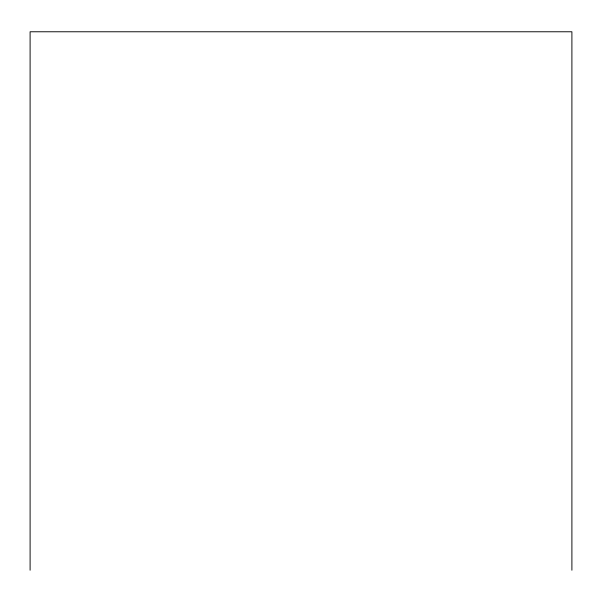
<?xml version="1.0" encoding="UTF-8"?>
<svg xmlns="http://www.w3.org/2000/svg" width="602" height="602" viewBox="0 0 602 602"><rect width="100%" height="100%" fill="white"/><g stroke="black" fill="none" stroke-linecap="round" stroke-linejoin="round"><path stroke-width="0.9" d="M571.9 570.229L571.9 31.771L30.1 31.771L30.1 570.229"/></g></svg>
